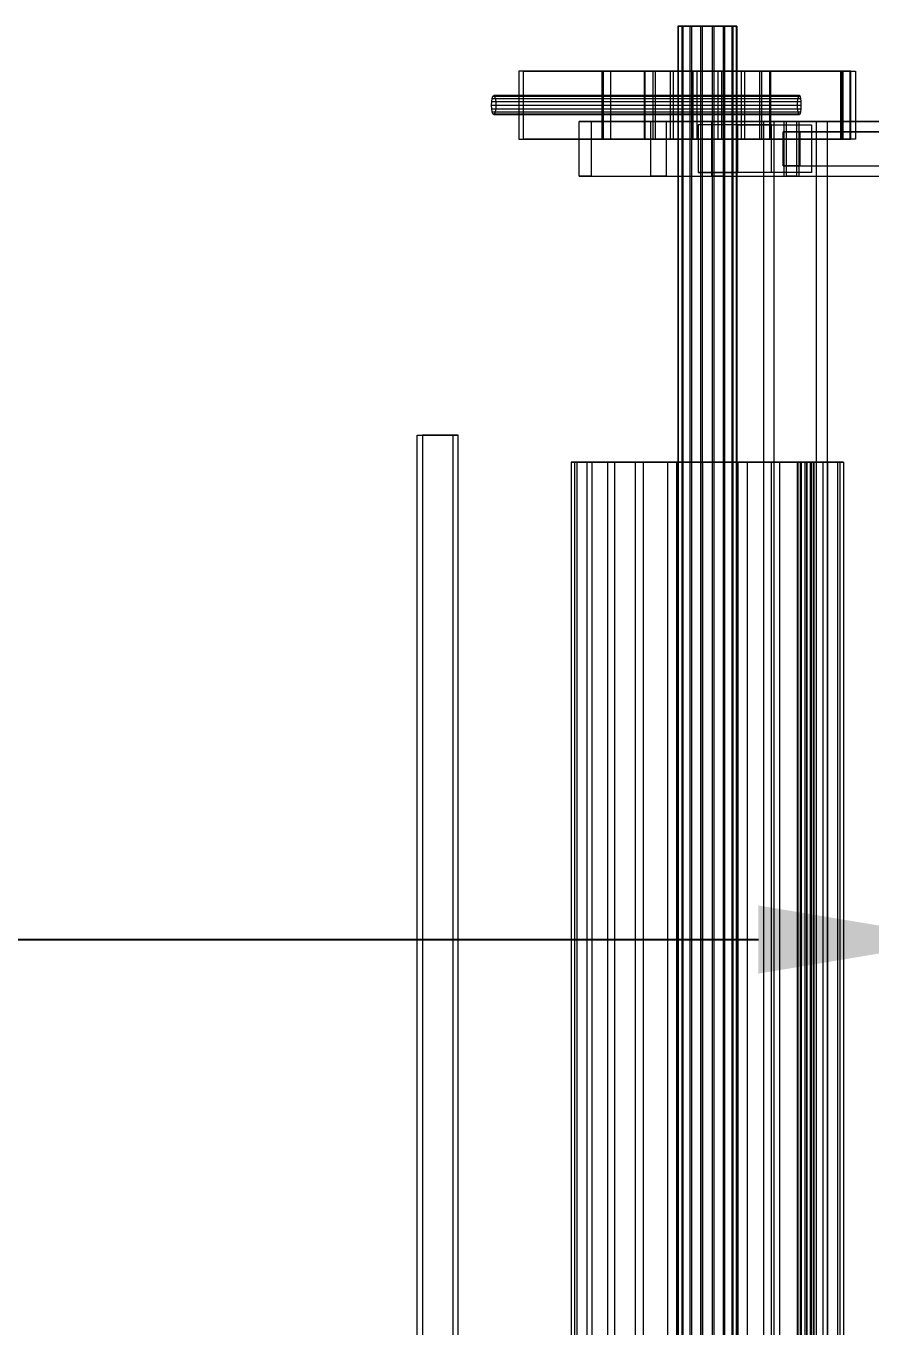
# Model space of a CAD drawing. Header units: millimetres. Extents: x -1970 to 59977, y -50268 to 6837.
# Drawn here: x 26941 to 27561, y -17384 to -16430 of the extents above; entities that cross this region are included whole.
import ezdxf

# ---------------------------------------------------------------- set-up
doc = ezdxf.new("R2010")
doc.units = ezdxf.units.MM
doc.layers.add('COTAS_P', color=1, linetype='Continuous', lineweight=0)
doc.layers.add('superior_C03', color=7, linetype='Continuous', lineweight=0)
doc.dimstyles.new('R19_100', dxfattribs={"dimtxt": 250, "dimasz": 150, "dimexe": 150, "dimexo": 80, "dimgap": 100, "dimtad": 1, "dimtih": 1, "dimtoh": 1, "dimdsep": 46, "dimcen": 0.09, "dimadec": 0, "dimazin": 0, "dimtfac": 1, "dimtdec": 4, "dimtofl": 0, "dimtmove": 0, "dimatfit": 3, "dimfxl": 1, "dimtolj": 1, "dimtzin": 0, "dimarcsym": 0})

# ---------------------------------------------------------------- blocks, each defined once
blk = doc.blocks.new('*D25')
at = {"layer": 'COTAS_P', "color": 0, "lineweight": -2, "transparency": 16777216}
for p, q in [((25128.19, -17920), (25128.19, -16950)), ((27628.19, -17920), (27628.19, -16950)), ((25278.19, -17100), (27478.19, -17100))]:
    blk.add_line(p, q, dxfattribs=at)
at = {"layer": 'COTAS_P', "color": 0, "transparency": 16777216}
for points in [[(25278.19, -17075), (25278.19, -17125), (25128.19, -17100)], [(27478.19, -17075), (27478.19, -17125), (27628.19, -17100)]]:
    blk.add_solid(points, dxfattribs=at)
at = {"layer": 'Defpoints', "color": 0, "transparency": 16777216}
for p in [(27628.19, -17100), (25128.19, -18000), (27628.19, -18000)]:
    blk.add_point(p, dxfattribs=at)

msp = doc.modelspace()

# ---------------------------------------------------------------- linework, layer by layer
at = {"layer": 'superior_C03'}
for p, q in [((27419.228, -16430), (27418.969, -16430)), ((27418.969, -16430), (27422.014, -16430)), ((27418.969, -16430), (27418.969, -19570)), ((27422.751, -16430), (27419.228, -16430)), ((27419.228, -16430), (27419.228, -19570)), ((27422.014, -16430), (27427.898, -16430)), ((27422.014, -16430), (27422.014, -19570)), ((27429.001, -16430), (27422.751, -16430)), ((27422.751, -16430), (27422.751, -19570)), ((27427.898, -16430), (27435.725, -16430)), ((27427.898, -16430), (27427.898, -19570)), ((27437.027, -16430), (27429.001, -16430)), ((27429.001, -16430), (27429.001, -19570)), ((27435.725, -16430), (27444.305, -16430)), ((27435.725, -16430), (27435.725, -19570)), ((27445.607, -16430), (27437.027, -16430)), ((27437.027, -16430), (27437.027, -19570)), ((27444.305, -16430), (27452.331, -16430)), ((27444.305, -16430), (27444.305, -19570)), ((27453.435, -16430), (27445.607, -16430)), ((27445.607, -16430), (27445.607, -19570)), ((27452.331, -16430), (27458.582, -16430)), ((27452.331, -16430), (27452.331, -19570)), ((27459.319, -16430), (27453.435, -16430)), ((27453.435, -16430), (27453.435, -19570)), ((27458.582, -16430), (27462.104, -16430)), ((27458.582, -16430), (27458.582, -19570)), ((27462.363, -16430), (27459.319, -16430)), ((27459.319, -16430), (27459.319, -19570)), ((27462.104, -16430), (27462.363, -16430)), ((27462.104, -19570), (27462.104, -16430)), ((27462.363, -16430), (27462.363, -19570)), ((27545.972, -16463), (27302.358, -16463)), ((27302.358, -16463), (27302.358, -16513)), ((27305.726, -16463), (27302.358, -16463)), ((27305.726, -16513), (27305.726, -16463)), ((27305.726, -16463), (27549.341, -16463)), ((27538.698, -16463), (27363.296, -16463)), ((27363.296, -16463), (27363.296, -16513)), ((27364.643, -16463), (27363.296, -16463)), ((27539.596, -16463), (27364.194, -16463)), ((27364.194, -16463), (27364.194, -16513)), ((27369.808, -16463), (27364.194, -16463)), ((27364.643, -16513), (27364.643, -16463)), ((27364.643, -16463), (27540.045, -16463)), ((27369.808, -16513), (27369.808, -16463)), ((27369.808, -16463), (27545.21, -16463)), ((27394.867, -16463), (27394.314, -16463)), ((27394.314, -16463), (27400.817, -16463)), ((27394.314, -16463), (27394.314, -16513)), ((27402.392, -16463), (27394.867, -16463)), ((27394.867, -16463), (27394.867, -16513)), ((27400.817, -16463), (27413.388, -16463)), ((27400.817, -16463), (27400.817, -16513)), ((27415.745, -16463), (27402.392, -16463)), ((27402.392, -16463), (27402.392, -16513)), ((27413.388, -16463), (27430.111, -16463)), ((27413.388, -16463), (27413.388, -16513)), ((27432.891, -16463), (27415.745, -16463)), ((27415.745, -16463), (27415.745, -16513)), ((27430.111, -16463), (27448.441, -16463)), ((27430.111, -16463), (27430.111, -16513)), ((27451.221, -16463), (27432.891, -16463)), ((27432.891, -16463), (27432.891, -16513)), ((27448.441, -16463), (27465.588, -16463)), ((27448.441, -16463), (27448.441, -16513)), ((27467.944, -16463), (27451.221, -16463)), ((27451.221, -16463), (27451.221, -16513)), ((27465.588, -16463), (27478.94, -16463)), ((27465.588, -16463), (27465.588, -16513)), ((27480.515, -16463), (27467.944, -16463)), ((27467.944, -16463), (27467.944, -16513)), ((27478.94, -16463), (27486.466, -16463)), ((27478.94, -16463), (27478.94, -16513)), ((27487.019, -16463), (27480.515, -16463)), ((27480.515, -16463), (27480.515, -16513)), ((27486.466, -16463), (27487.019, -16463)), ((27486.466, -16513), (27486.466, -16463)), ((27487.019, -16463), (27487.019, -16513)), ((27538.698, -16513), (27538.698, -16463)), ((27538.698, -16463), (27540.045, -16463)), ((27539.596, -16513), (27539.596, -16463)), ((27539.596, -16463), (27545.21, -16463)), ((27540.045, -16463), (27540.045, -16513)), ((27545.21, -16463), (27545.21, -16513)), ((27545.972, -16513), (27545.972, -16463)), ((27545.972, -16463), (27549.341, -16463)), ((27549.341, -16463), (27549.341, -16513)), ((27282.42, -16488), (27282.539, -16485.321)), ((27282.539, -16485.321), (27282.88, -16483.05)), ((27282.539, -16485.321), (27506.664, -16485.321)), ((27282.88, -16483.05), (27283.39, -16481.533)), ((27282.88, -16483.05), (27507.005, -16483.05)), ((27283.39, -16481.533), (27283.992, -16481)), ((27283.39, -16481.533), (27507.515, -16481.533)), ((27283.992, -16481), (27284.593, -16481.533)), ((27508.117, -16481), (27283.992, -16481)), ((27284.593, -16481.533), (27285.103, -16483.05)), ((27284.593, -16481.533), (27508.718, -16481.533)), ((27285.103, -16483.05), (27285.444, -16485.321)), ((27285.103, -16483.05), (27509.228, -16483.05)), ((27285.444, -16485.321), (27285.564, -16488)), ((27285.444, -16485.321), (27509.569, -16485.321)), ((27506.664, -16485.321), (27506.544, -16488)), ((27507.005, -16483.05), (27506.664, -16485.321)), ((27507.515, -16481.533), (27507.005, -16483.05)), ((27508.117, -16481), (27507.515, -16481.533)), ((27508.718, -16481.533), (27508.117, -16481)), ((27509.228, -16483.05), (27508.718, -16481.533)), ((27509.569, -16485.321), (27509.228, -16483.05)), ((27509.689, -16488), (27509.569, -16485.321)), ((27282.539, -16490.679), (27282.42, -16488)), ((27282.42, -16488), (27506.544, -16488)), ((27282.88, -16492.95), (27282.539, -16490.679)), ((27282.539, -16490.679), (27506.664, -16490.679)), ((27283.39, -16494.467), (27282.88, -16492.95)), ((27282.88, -16492.95), (27507.005, -16492.95)), ((27283.992, -16495), (27283.39, -16494.467)), ((27283.39, -16494.467), (27507.515, -16494.467)), ((27284.593, -16494.467), (27283.992, -16495)), ((27283.992, -16495), (27508.117, -16495)), ((27285.103, -16492.95), (27284.593, -16494.467)), ((27284.593, -16494.467), (27508.718, -16494.467)), ((27285.444, -16490.679), (27285.103, -16492.95)), ((27285.103, -16492.95), (27509.228, -16492.95)), ((27285.564, -16488), (27285.444, -16490.679)), ((27285.444, -16490.679), (27509.569, -16490.679)), ((27285.564, -16488), (27509.689, -16488)), ((27506.544, -16488), (27506.664, -16490.679)), ((27506.664, -16490.679), (27507.005, -16492.95)), ((27507.005, -16492.95), (27507.515, -16494.467)), ((27507.515, -16494.467), (27508.117, -16495)), ((27508.117, -16495), (27508.718, -16494.467)), ((27508.718, -16494.467), (27509.228, -16492.95)), ((27509.228, -16492.95), (27509.569, -16490.679)), ((27509.569, -16490.679), (27509.689, -16488)), ((27346.589, -16500), (27355.572, -16500)), ((27346.589, -16540), (27346.589, -16500)), ((27444.035, -16500), (27346.589, -16500)), ((27355.572, -16500), (27355.572, -16540)), ((27355.572, -16500), (27453.018, -16500)), ((27399.365, -16500), (27410.593, -16500)), ((27399.365, -16540), (27399.365, -16500)), ((27496.81, -16500), (27399.365, -16500)), ((27410.593, -16500), (27410.593, -16540)), ((27410.593, -16500), (27508.039, -16500)), ((27463.143, -16502.5), (27433.909, -16502.5)), ((27433.909, -16502.5), (27433.909, -16537.5)), ((27487.808, -16502.5), (27433.909, -16502.5)), ((27444.035, -16500), (27453.018, -16500)), ((27444.035, -16540), (27444.035, -16500)), ((28613.383, -16500), (27444.035, -16500)), ((27453.018, -16500), (27453.018, -16540)), ((27453.018, -16500), (28622.366, -16500)), ((27463.143, -16537.5), (27463.143, -16502.5)), ((27463.143, -16502.5), (27517.041, -16502.5)), ((27520.791, -16500), (27481.813, -16500)), ((27481.813, -16500), (27481.813, -19500)), ((27489.673, -16500), (27481.813, -16500)), ((27487.808, -16537.5), (27487.808, -16502.5)), ((27487.808, -16502.5), (27517.041, -16502.5)), ((27489.673, -19500), (27489.673, -16500)), ((27489.673, -16500), (27528.651, -16500)), ((27496.81, -16500), (27496.81, -16540)), ((27508.039, -16500), (27496.81, -16500)), ((27498.73, -16500), (27506.119, -16500)), ((27498.73, -16540), (27498.73, -16500)), ((28689.188, -16500), (27498.73, -16500)), ((27506.119, -16500), (27506.119, -16540)), ((27506.119, -16500), (28696.577, -16500)), ((27508.039, -16540), (27508.039, -16500)), ((27517.041, -16502.5), (27517.041, -16537.5)), ((27520.791, -19500), (27520.791, -16500)), ((27520.791, -16500), (27528.651, -16500)), ((27528.651, -16500), (27528.651, -19500)), ((27302.358, -16513), (27545.972, -16513)), ((27302.358, -16513), (27305.726, -16513)), ((27549.341, -16513), (27305.726, -16513)), ((27363.296, -16513), (27538.698, -16513)), ((27363.296, -16513), (27364.643, -16513)), ((27364.194, -16513), (27539.596, -16513)), ((27364.194, -16513), (27369.808, -16513)), ((27540.045, -16513), (27364.643, -16513)), ((27545.21, -16513), (27369.808, -16513)), ((27400.817, -16513), (27394.314, -16513)), ((27394.314, -16513), (27394.867, -16513)), ((27394.867, -16513), (27402.392, -16513)), ((27413.388, -16513), (27400.817, -16513)), ((27402.392, -16513), (27415.745, -16513)), ((27430.111, -16513), (27413.388, -16513)), ((27415.745, -16513), (27432.891, -16513)), ((27448.441, -16513), (27430.111, -16513)), ((27432.891, -16513), (27451.221, -16513)), ((27465.588, -16513), (27448.441, -16513)), ((27451.221, -16513), (27467.944, -16513)), ((27478.94, -16513), (27465.588, -16513)), ((27467.944, -16513), (27480.515, -16513)), ((27486.466, -16513), (27478.94, -16513)), ((27480.515, -16513), (27487.019, -16513)), ((27487.019, -16513), (27486.466, -16513)), ((27496.255, -16507.5), (27508.594, -16507.5)), ((27496.255, -16532.5), (27496.255, -16507.5)), ((28611.704, -16507.5), (27496.255, -16507.5)), ((27508.594, -16507.5), (27508.594, -16532.5)), ((27508.594, -16507.5), (28624.044, -16507.5)), ((27540.045, -16513), (27538.698, -16513)), ((27545.21, -16513), (27539.596, -16513)), ((27549.341, -16513), (27545.972, -16513)), ((27508.594, -16532.5), (27496.255, -16532.5)), ((27496.255, -16532.5), (28611.704, -16532.5)), ((27508.594, -16532.5), (28624.044, -16532.5)), ((27355.572, -16540), (27346.589, -16540)), ((27346.589, -16540), (27444.035, -16540)), ((27355.572, -16540), (27453.018, -16540)), ((27410.593, -16540), (27399.365, -16540)), ((27399.365, -16540), (27496.81, -16540)), ((27410.593, -16540), (27508.039, -16540)), ((27433.909, -16537.5), (27463.143, -16537.5)), ((27487.808, -16537.5), (27433.909, -16537.5)), ((27453.018, -16540), (27444.035, -16540)), ((27444.035, -16540), (28613.383, -16540)), ((27453.018, -16540), (28622.366, -16540)), ((27517.041, -16537.5), (27463.143, -16537.5)), ((27517.041, -16537.5), (27487.808, -16537.5)), ((27496.81, -16540), (27508.039, -16540)), ((27506.119, -16540), (27498.73, -16540)), ((27498.73, -16540), (28689.188, -16540)), ((27506.119, -16540), (28696.577, -16540)), ((27227.855, -19270), (27227.855, -16730)), ((27227.855, -16730), (27253.906, -16730)), ((27227.855, -16730), (27231.753, -16730)), ((27257.804, -16730), (27231.753, -16730)), ((27231.753, -16730), (27231.753, -19270)), ((27253.906, -16730), (27253.906, -19270)), ((27253.906, -16730), (27257.804, -16730)), ((27257.804, -19270), (27257.804, -16730)), ((27343.22, -16750), (27340.728, -16750)), ((27340.728, -16750), (27345.047, -16750)), ((27340.728, -16750), (27340.728, -19250)), ((27352.353, -16750), (27343.22, -16750)), ((27343.22, -16750), (27343.22, -19250)), ((27345.047, -16750), (27355.882, -16750)), ((27345.047, -16750), (27345.047, -19250)), ((27367.504, -16750), (27352.353, -16750)), ((27352.353, -16750), (27352.353, -19250)), ((27355.882, -16750), (27372.494, -16750)), ((27355.882, -16750), (27355.882, -19250)), ((27387.642, -16750), (27367.504, -16750)), ((27367.504, -16750), (27367.504, -19250)), ((27372.494, -16750), (27393.753, -16750)), ((27372.494, -16750), (27372.494, -19250)), ((27411.392, -16750), (27387.642, -16750)), ((27387.642, -16750), (27387.642, -19250)), ((27393.753, -16750), (27418.208, -16750)), ((27393.753, -16750), (27393.753, -19250)), ((27437.138, -16750), (27411.392, -16750)), ((27411.392, -16750), (27411.392, -19250)), ((27418.208, -16750), (27444.194, -16750)), ((27418.208, -16750), (27418.208, -19250)), ((27463.124, -16750), (27437.138, -16750)), ((27437.138, -16750), (27437.138, -19250)), ((27444.194, -16750), (27469.94, -16750)), ((27444.194, -16750), (27444.194, -19250)), ((27487.579, -16750), (27463.124, -16750)), ((27463.124, -16750), (27463.124, -19250)), ((27469.94, -16750), (27493.691, -16750)), ((27469.94, -16750), (27469.94, -19250)), ((27508.838, -16750), (27487.579, -16750)), ((27487.579, -16750), (27487.579, -19250)), ((27493.691, -16750), (27513.828, -16750)), ((27493.691, -16750), (27493.691, -19250)), ((27508.713, -16750), (27506.693, -16750)), ((27506.693, -16750), (27507.036, -16750)), ((27506.693, -16750), (27506.693, -19250)), ((27507.036, -16750), (27509.612, -16750)), ((27507.036, -16750), (27507.036, -19250)), ((27512.325, -16750), (27508.713, -16750)), ((27508.713, -16750), (27508.713, -19250)), ((27525.451, -16750), (27508.838, -16750)), ((27508.838, -16750), (27508.838, -19250)), ((27509.612, -16750), (27513.436, -16750)), ((27509.612, -16750), (27509.612, -19250)), ((27516.149, -16750), (27512.325, -16750)), ((27512.325, -16750), (27512.325, -19250)), ((27513.436, -16750), (27517.048, -16750)), ((27513.436, -16750), (27513.436, -19250)), ((27513.828, -16750), (27528.979, -16750)), ((27513.828, -16750), (27513.828, -19250)), ((27518.725, -16750), (27516.149, -16750)), ((27516.149, -16750), (27516.149, -19250)), ((27517.048, -16750), (27519.068, -16750)), ((27517.048, -16750), (27517.048, -19250)), ((27519.068, -16750), (27518.725, -16750)), ((27518.725, -16750), (27518.725, -19250)), ((27519.068, -19250), (27519.068, -16750)), ((27536.285, -16750), (27525.451, -16750)), ((27525.451, -16750), (27525.451, -19250)), ((27528.979, -16750), (27538.112, -16750)), ((27528.979, -16750), (27528.979, -19250)), ((27540.604, -16750), (27536.285, -16750)), ((27536.285, -16750), (27536.285, -19250)), ((27538.112, -16750), (27540.604, -16750)), ((27538.112, -19250), (27538.112, -16750)), ((27540.604, -16750), (27540.604, -19250))]:
    msp.add_line(p, q, dxfattribs=at)

# ---------------------------------------------------------------- dimensions: what is measured, and where the dimension line sits
at = {"layer": 'COTAS_P'}
dim = msp.add_aligned_dim(p1=(25128.187, -18000), p2=(27628.187, -18000), distance=900, text='<> P', dimstyle='R19_100', dxfattribs=at)
dim.commit()
dim.dimension.update_dxf_attribs({"geometry": '*D25', "text_midpoint": (26378.187, -17100)})

doc.saveas('drawing.dxf')
